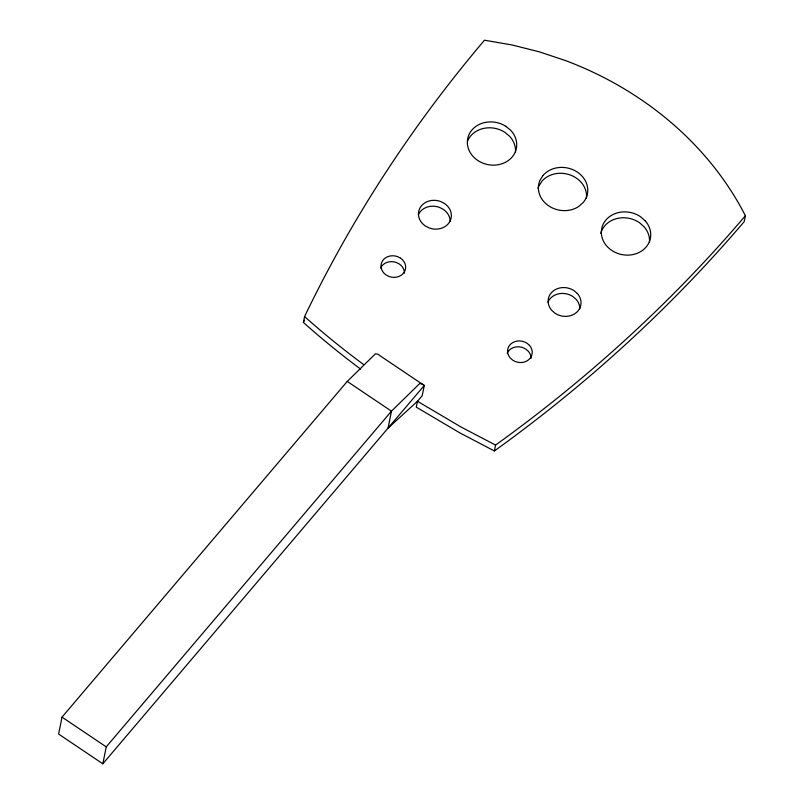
<?xml version="1.0" encoding="UTF-8"?>
<svg xmlns="http://www.w3.org/2000/svg" width="804" height="804" viewBox="0 0 804 804"><rect width="100%" height="100%" fill="white"/><g stroke="black" fill="none" stroke-linecap="round" stroke-linejoin="round"><path stroke-width="1.21" d="M62.019 717.128L58.612 734.052L102.832 763.8L424.261 385.488L380.041 355.74A128.811 27.828 -56.1 0 0 375.468 353.8L347.248 381.428L62.019 717.128L106.239 746.876L102.832 763.8M360.564 369.046A804.502 696.716 11.4 0 1 303.379 322.454L304.565 316.575A1633.808 1414.919 11.4 0 1 484.49 40.2L512.158 44.994L539.384 51.858L565.956 60.742A323.047 279.772 11.4 0 1 745.388 215.753L744.202 221.633A1633.869 1414.97 11.4 0 1 494.37 450.964L459.888 432.904L416.291 407.156L417.477 401.276L422.2 395.719L424.261 385.488A128.811 27.828 -56.1 0 0 419.688 383.558L391.468 411.176L106.239 746.876M494.37 450.964L495.555 445.084A1633.869 1414.97 11.4 0 0 745.388 215.753M495.555 445.084L461.064 427.035L417.477 401.276L388.061 428.1L391.468 411.176L347.248 381.428M505.857 126.318L510.681 130.288A24.803 21.487 11.4 0 1 498.802 164.619A24.803 21.487 11.4 0 1 467.647 138.931A24.803 21.487 11.4 0 1 505.857 126.318M303.379 322.454A1633.808 1414.919 11.4 0 1 304.455 320.213M537.987 188.317A24.813 21.487 11.4 0 1 538.77 186.196L541.795 181.372A24.813 21.487 11.4 0 1 570.538 175.091A24.813 21.487 11.4 0 1 586.468 198.166M363.669 364.594A804.502 696.716 11.4 0 1 304.565 316.575M600.779 233.371A24.813 21.487 11.4 0 1 639.682 222.849L644.285 227.019A24.813 21.487 11.4 0 1 649.471 242.074M547.966 302.053A16.542 14.321 11.4 0 1 572.95 296.596L576.086 299.309A16.542 14.321 11.4 0 1 579.845 308.786M507.153 353.257A12.402 10.743 11.4 0 1 525.886 349.167L528.248 351.207A12.402 10.743 11.4 0 1 531.062 358.313M467.506 141.213A24.813 21.487 11.4 0 1 504.671 132.198L509.495 136.167A24.813 21.487 11.4 0 1 515.475 152.137M418.311 214.809A16.542 14.321 11.4 0 1 439.497 207.402L443.295 209.352A16.542 14.321 11.4 0 1 450.19 221.542M380.583 268.104A12.402 10.743 11.4 0 1 396.472 262.546L399.317 264.003A12.402 10.743 11.4 0 1 404.492 273.149M542.981 175.493L539.946 180.327A24.813 21.487 11.4 0 0 548.74 205.894A24.813 21.487 11.4 0 0 578.779 206.447L583.171 202.538A24.813 21.487 11.4 0 0 577.413 172.136A24.813 21.487 11.4 0 0 542.981 175.493M444.471 203.482L440.682 201.533A16.542 14.321 11.4 0 0 420.381 207.261A16.542 14.321 11.4 0 0 425.356 225.984L429.155 227.934A16.542 14.321 11.4 0 0 449.446 222.195A16.542 14.321 11.4 0 0 444.471 203.482M400.503 258.134L397.658 256.667A12.402 10.743 11.4 0 0 382.433 260.968A12.402 10.743 11.4 0 0 386.161 275.008L389.015 276.465A12.402 10.743 11.4 0 0 404.231 272.174A12.402 10.743 11.4 0 0 400.503 258.134M577.272 293.43L574.136 290.716A16.542 14.321 11.4 0 0 552.539 291.561A16.542 14.321 11.4 0 0 551.866 310.505L555.011 313.218A16.542 14.321 11.4 0 0 576.609 312.374A16.542 14.321 11.4 0 0 577.272 293.43M529.434 345.328L527.072 343.288A12.402 10.743 11.4 0 0 510.872 343.921A12.402 10.743 11.4 0 0 510.379 358.132L512.731 360.172A12.402 10.743 11.4 0 0 528.931 359.539A12.402 10.743 11.4 0 0 529.434 345.328M645.471 221.14L640.868 216.969A24.813 21.487 11.4 0 0 601.874 227.854A24.813 21.487 11.4 0 0 631.612 254.808A24.813 21.487 11.4 0 0 645.471 221.14"/></g></svg>
